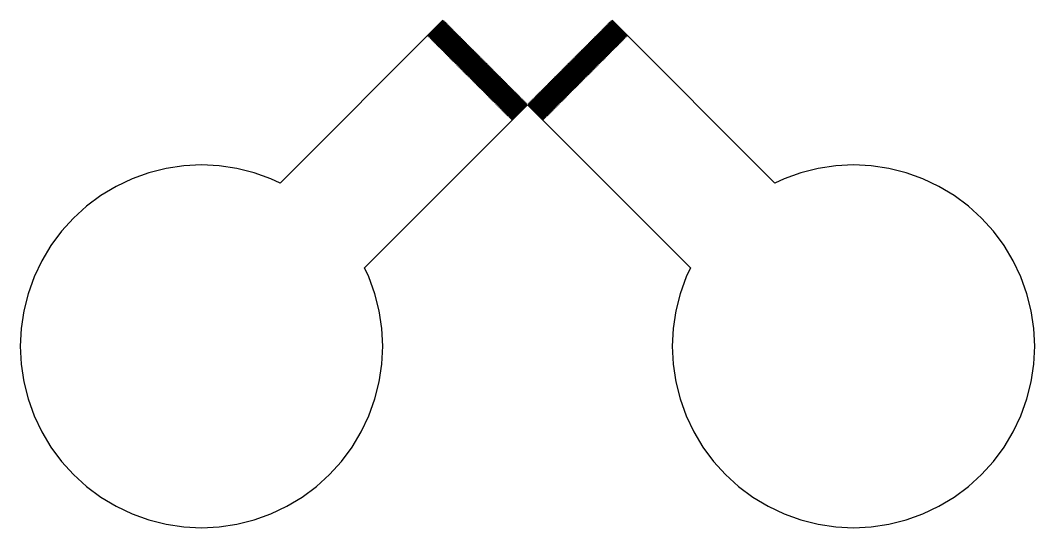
# Model space of a CAD drawing. Extents: x -73 to 181, y -8 to 80.
# Drawn here: x 2 to 16, y 20 to 27 of the extents above; entities that cross this region are included whole.
import ezdxf

# ---------------------------------------------------------------- set-up
doc = ezdxf.new("R2010")
doc.units = 0

msp = doc.modelspace()

# ---------------------------------------------------------------- linework, layer by layer
for p, q in [((7.83327, 27), (5.58598, 24.7527)), ((7.62823, 26.7808), (7.84035, 26.9929)), ((7.84741, 26.9858), (7.6353, 26.7737)), ((7.64236, 26.7667), (7.85448, 26.9788)), ((7.86156, 26.9717), (7.64944, 26.7596)), ((7.65651, 26.7525), (7.86862, 26.9646)), ((7.8757, 26.9576), (7.66357, 26.7455)), ((7.67065, 26.7384), (7.88277, 26.9505)), ((7.88985, 26.9434), (7.67772, 26.7313)), ((7.6848, 26.7242), (7.89691, 26.9363)), ((7.90399, 26.9293), (7.69186, 26.7172)), ((7.69893, 26.7101), (7.91106, 26.9222)), ((7.91814, 26.9151), (7.70601, 26.703)), ((7.71307, 26.696), (7.9252, 26.9081)), ((7.93227, 26.901), (7.72015, 26.6889)), ((7.72722, 26.6818), (7.93935, 26.8939)), ((7.94641, 26.8869), (7.7343, 26.6747)), ((7.74136, 26.6677), (7.95348, 26.8798)), ((7.96056, 26.8727), (7.74844, 26.6606)), ((7.84035, 26.9929), (7.84741, 26.9858)), ((7.85448, 26.9788), (7.86156, 26.9717)), ((7.86862, 26.9646), (7.8757, 26.9576)), ((7.88277, 26.9505), (7.88985, 26.9434)), ((7.89691, 26.9363), (7.90399, 26.9293)), ((7.91106, 26.9222), (7.91814, 26.9151)), ((7.9252, 26.9081), (7.93227, 26.901)), ((7.93935, 26.8939), (7.94641, 26.8869)), ((7.95348, 26.8798), (7.96056, 26.8727)), ((10.0394, 26.8727), (10.0465, 26.8798)), ((10.2516, 26.6606), (10.0394, 26.8727)), ((10.0465, 26.8798), (10.2586, 26.6677)), ((10.0536, 26.8869), (10.0606, 26.8939)), ((10.2657, 26.6747), (10.0536, 26.8869)), ((10.0606, 26.8939), (10.2728, 26.6818)), ((10.0677, 26.901), (10.0748, 26.9081)), ((10.2798, 26.6889), (10.0677, 26.901)), ((10.0748, 26.9081), (10.2869, 26.6959)), ((10.0818, 26.9151), (10.0889, 26.9222)), ((10.294, 26.703), (10.0818, 26.9151)), ((10.0889, 26.9222), (10.3011, 26.7101)), ((10.096, 26.9293), (10.1031, 26.9363)), ((10.3081, 26.7171), (10.096, 26.9293)), ((10.1031, 26.9363), (10.3152, 26.7242)), ((10.1101, 26.9434), (10.1172, 26.9505)), ((10.3223, 26.7313), (10.1101, 26.9434)), ((10.1172, 26.9505), (10.3293, 26.7384)), ((10.1243, 26.9576), (10.1314, 26.9646)), ((10.3364, 26.7454), (10.1243, 26.9576)), ((10.1314, 26.9646), (10.3435, 26.7525)), ((10.1384, 26.9717), (10.1455, 26.9788)), ((10.3506, 26.7596), (10.1384, 26.9717)), ((10.1455, 26.9788), (10.3576, 26.7667)), ((10.1526, 26.9858), (10.1596, 26.9929)), ((10.3647, 26.7737), (10.1526, 26.9858)), ((10.1596, 26.9929), (10.3718, 26.7808)), ((12.414, 24.7527), (10.1667, 27)), ((7.6353, 26.7737), (7.62823, 26.7808)), ((7.64944, 26.7596), (7.64236, 26.7667)), ((7.66357, 26.7455), (7.65651, 26.7525)), ((7.67772, 26.7313), (7.67065, 26.7384)), ((7.75551, 26.6535), (7.96762, 26.8656)), ((7.97469, 26.8586), (7.76257, 26.6465)), ((7.76965, 26.6394), (7.98177, 26.8515)), ((7.98883, 26.8444), (7.77672, 26.6323)), ((7.7838, 26.6252), (7.99591, 26.8374)), ((8.00298, 26.8303), (7.79086, 26.6182)), ((7.79793, 26.6111), (8.01004, 26.8232)), ((8.01712, 26.8161), (7.80501, 26.604)), ((7.81207, 26.597), (8.02419, 26.8091)), ((8.03127, 26.802), (7.81914, 26.5899)), ((7.82622, 26.5828), (8.03833, 26.7949)), ((8.04541, 26.7879), (7.83328, 26.5757)), ((7.84036, 26.5687), (8.05247, 26.7808)), ((8.05956, 26.7737), (7.84743, 26.5616)), ((7.85451, 26.5545), (8.06662, 26.7666)), ((8.0737, 26.7596), (7.86157, 26.5475)), ((7.86865, 26.5404), (8.08076, 26.7525)), ((8.08783, 26.7454), (7.87572, 26.5333)), ((7.8828, 26.5262), (8.09491, 26.7384)), ((8.10197, 26.7313), (7.88986, 26.5192)), ((7.96762, 26.8656), (7.97469, 26.8586)), ((7.98177, 26.8515), (7.98883, 26.8444)), ((7.99591, 26.8374), (8.00298, 26.8303)), ((8.01004, 26.8232), (8.01712, 26.8161)), ((8.02419, 26.8091), (8.03127, 26.802)), ((8.03833, 26.7949), (8.04541, 26.7879)), ((8.05247, 26.7808), (8.05956, 26.7737)), ((8.06662, 26.7666), (8.0737, 26.7596)), ((8.08076, 26.7525), (8.08783, 26.7454)), ((8.09491, 26.7384), (8.10197, 26.7313)), ((9.89801, 26.7313), (9.90508, 26.7384)), ((10.1101, 26.5192), (9.89801, 26.7313)), ((9.90508, 26.7384), (10.1172, 26.5262)), ((9.91216, 26.7454), (9.91922, 26.7525)), ((10.1243, 26.5333), (9.91216, 26.7454)), ((9.91922, 26.7525), (10.1313, 26.5404)), ((9.92628, 26.7596), (9.93336, 26.7666)), ((10.1384, 26.5474), (9.92628, 26.7596)), ((9.93336, 26.7666), (10.1455, 26.5545)), ((9.94043, 26.7737), (9.94751, 26.7808)), ((10.1526, 26.5616), (9.94043, 26.7737)), ((9.94751, 26.7808), (10.1596, 26.5687)), ((9.95457, 26.7879), (9.96165, 26.7949)), ((10.1667, 26.5757), (9.95457, 26.7879)), ((9.96165, 26.7949), (10.1738, 26.5828)), ((9.96872, 26.802), (9.9758, 26.8091)), ((10.1808, 26.5899), (9.96872, 26.802)), ((9.9758, 26.8091), (10.1879, 26.597)), ((9.98286, 26.8161), (9.98994, 26.8232)), ((10.195, 26.604), (9.98286, 26.8161)), ((9.98994, 26.8232), (10.2021, 26.6111)), ((9.99701, 26.8303), (10.0041, 26.8374)), ((10.2091, 26.6182), (9.99701, 26.8303)), ((10.0041, 26.8374), (10.2162, 26.6252)), ((10.0112, 26.8444), (10.0182, 26.8515)), ((10.2233, 26.6323), (10.0112, 26.8444)), ((10.0182, 26.8515), (10.2303, 26.6394)), ((10.0253, 26.8586), (10.0324, 26.8656)), ((10.2374, 26.6465), (10.0253, 26.8586)), ((10.0324, 26.8656), (10.2445, 26.6535)), ((10.3293, 26.7384), (10.3223, 26.7313)), ((10.3435, 26.7525), (10.3364, 26.7454)), ((10.3576, 26.7667), (10.3506, 26.7596)), ((10.3718, 26.7808), (10.3647, 26.7737)), ((7.69186, 26.7172), (7.6848, 26.7242)), ((7.70601, 26.703), (7.69893, 26.7101)), ((7.72015, 26.6889), (7.71307, 26.696)), ((7.7343, 26.6747), (7.72722, 26.6818)), ((7.74844, 26.6606), (7.74136, 26.6677)), ((7.76257, 26.6465), (7.75551, 26.6535)), ((7.77672, 26.6323), (7.76965, 26.6394)), ((7.79086, 26.6182), (7.7838, 26.6252)), ((7.80501, 26.604), (7.79793, 26.6111)), ((7.81914, 26.5899), (7.81207, 26.597)), ((7.89693, 26.5121), (8.10904, 26.7242)), ((8.11612, 26.7171), (7.90401, 26.505)), ((7.91107, 26.498), (8.12318, 26.7101)), ((8.13025, 26.703), (7.91814, 26.4909)), ((7.92522, 26.4838), (8.13733, 26.6959)), ((8.14439, 26.6889), (7.93228, 26.4767)), ((7.93935, 26.4697), (8.15147, 26.6818)), ((8.15854, 26.6747), (7.94643, 26.4626)), ((7.95349, 26.4555), (8.16562, 26.6676)), ((8.17268, 26.6606), (7.96057, 26.4485)), ((7.96764, 26.4414), (8.17976, 26.6535)), ((8.18683, 26.6464), (7.9747, 26.4343)), ((7.98178, 26.4272), (8.19391, 26.6394)), ((8.20097, 26.6323), (7.98885, 26.4202)), ((7.99593, 26.4131), (8.20804, 26.6252)), ((8.21512, 26.6181), (8.00299, 26.406)), ((8.01007, 26.399), (8.22218, 26.6111)), ((8.22925, 26.604), (8.01714, 26.3919)), ((8.02422, 26.3848), (8.23633, 26.5969)), ((8.24339, 26.5899), (8.03128, 26.3777)), ((8.10904, 26.7242), (8.11612, 26.7171)), ((8.12318, 26.7101), (8.13025, 26.703)), ((8.13733, 26.6959), (8.14439, 26.6889)), ((8.15147, 26.6818), (8.15854, 26.6747)), ((8.16562, 26.6676), (8.17268, 26.6606)), ((8.17976, 26.6535), (8.18683, 26.6464)), ((8.19391, 26.6394), (8.20097, 26.6323)), ((8.20804, 26.6252), (8.21512, 26.6181)), ((8.22218, 26.6111), (8.22925, 26.604)), ((8.23633, 26.5969), (8.24339, 26.5899)), ((9.75659, 26.5899), (9.76366, 26.5969)), ((9.96872, 26.3777), (9.75659, 26.5899)), ((9.76366, 26.5969), (9.97578, 26.3848)), ((9.77074, 26.604), (9.7778, 26.6111)), ((9.98286, 26.3919), (9.77074, 26.604)), ((9.7778, 26.6111), (9.98993, 26.399)), ((9.78487, 26.6181), (9.79195, 26.6252)), ((9.99699, 26.406), (9.78487, 26.6181)), ((9.79195, 26.6252), (10.0041, 26.4131)), ((9.79901, 26.6323), (9.80608, 26.6394)), ((10.0111, 26.4202), (9.79901, 26.6323)), ((9.80608, 26.6394), (10.0182, 26.4272)), ((9.81316, 26.6464), (9.82022, 26.6535)), ((10.0253, 26.4343), (9.81316, 26.6464)), ((9.82022, 26.6535), (10.0323, 26.4414)), ((9.8273, 26.6606), (9.83437, 26.6676)), ((10.0394, 26.4485), (9.8273, 26.6606)), ((9.83437, 26.6676), (10.0465, 26.4555)), ((9.84145, 26.6747), (9.84851, 26.6818)), ((10.0536, 26.4626), (9.84145, 26.6747)), ((9.84851, 26.6818), (10.0606, 26.4697)), ((9.85559, 26.6889), (9.86266, 26.6959)), ((10.0677, 26.4767), (9.85559, 26.6889)), ((9.86266, 26.6959), (10.0748, 26.4838)), ((9.86974, 26.703), (9.8768, 26.7101)), ((10.0819, 26.4909), (9.86974, 26.703)), ((9.8768, 26.7101), (10.0889, 26.498)), ((9.88387, 26.7171), (9.89095, 26.7242)), ((10.096, 26.505), (9.88387, 26.7171)), ((9.89095, 26.7242), (10.1031, 26.5121)), ((10.1879, 26.597), (10.1808, 26.5899)), ((10.2021, 26.6111), (10.195, 26.604)), ((10.2162, 26.6252), (10.2091, 26.6182)), ((10.2303, 26.6394), (10.2233, 26.6323)), ((10.2445, 26.6535), (10.2374, 26.6465)), ((10.2586, 26.6677), (10.2516, 26.6606)), ((10.2728, 26.6818), (10.2657, 26.6747)), ((10.2869, 26.6959), (10.2798, 26.6889)), ((10.3011, 26.7101), (10.294, 26.703)), ((10.3152, 26.7242), (10.3081, 26.7171)), ((7.83328, 26.5757), (7.82622, 26.5828)), ((7.84743, 26.5616), (7.84036, 26.5687)), ((7.86157, 26.5475), (7.85451, 26.5545)), ((7.87572, 26.5333), (7.86865, 26.5404)), ((7.88986, 26.5192), (7.8828, 26.5262)), ((7.90401, 26.505), (7.89693, 26.5121)), ((7.91814, 26.4909), (7.91107, 26.498)), ((7.93228, 26.4767), (7.92522, 26.4838)), ((7.94643, 26.4626), (7.93935, 26.4697)), ((7.96057, 26.4485), (7.95349, 26.4555)), ((8.03836, 26.3707), (8.25047, 26.5828)), ((8.25754, 26.5757), (8.04543, 26.3636)), ((8.05249, 26.3565), (8.2646, 26.5686)), ((8.27168, 26.5616), (8.05957, 26.3495)), ((8.06664, 26.3424), (8.27875, 26.5545)), ((8.28581, 26.5474), (8.0737, 26.3353)), ((8.08078, 26.3282), (8.29289, 26.5404)), ((8.29996, 26.5333), (8.08784, 26.3212)), ((8.09491, 26.3141), (8.30704, 26.5262)), ((8.3141, 26.5191), (8.10199, 26.307)), ((8.10905, 26.3), (8.32118, 26.5121)), ((8.32825, 26.505), (8.11612, 26.2929)), ((8.1232, 26.2858), (8.33533, 26.4979)), ((8.34239, 26.4909), (8.13026, 26.2788)), ((8.13734, 26.2717), (8.34947, 26.4838)), ((8.35654, 26.4767), (8.14441, 26.2646)), ((8.15149, 26.2575), (8.3636, 26.4697)), ((8.37068, 26.4626), (8.15857, 26.2505)), ((8.16563, 26.2434), (8.37775, 26.4555)), ((8.25047, 26.5828), (8.25754, 26.5757)), ((8.2646, 26.5686), (8.27168, 26.5616)), ((8.27875, 26.5545), (8.28581, 26.5474)), ((8.29289, 26.5404), (8.29996, 26.5333)), ((8.30704, 26.5262), (8.3141, 26.5191)), ((8.32118, 26.5121), (8.32825, 26.505)), ((8.33533, 26.4979), (8.34239, 26.4909)), ((8.34947, 26.4838), (8.35654, 26.4767)), ((8.3636, 26.4697), (8.37068, 26.4626)), ((8.37775, 26.4555), (8.38481, 26.4485)), ((9.61517, 26.4485), (9.62224, 26.4555)), ((9.62224, 26.4555), (9.83437, 26.2434)), ((9.6293, 26.4626), (9.63638, 26.4697)), ((9.84143, 26.2505), (9.6293, 26.4626)), ((9.63638, 26.4697), (9.84851, 26.2575)), ((9.64345, 26.4767), (9.65051, 26.4838)), ((9.85558, 26.2646), (9.64345, 26.4767)), ((9.65051, 26.4838), (9.86264, 26.2717)), ((9.65759, 26.4909), (9.66466, 26.4979)), ((9.86972, 26.2787), (9.65759, 26.4909)), ((9.66466, 26.4979), (9.87679, 26.2858)), ((9.67174, 26.505), (9.6788, 26.5121)), ((9.88387, 26.2929), (9.67174, 26.505)), ((9.6788, 26.5121), (9.89093, 26.3)), ((9.68588, 26.5191), (9.69295, 26.5262)), ((9.89801, 26.307), (9.68588, 26.5191)), ((9.69295, 26.5262), (9.90508, 26.3141)), ((9.70003, 26.5333), (9.70709, 26.5404)), ((9.91216, 26.3212), (9.70003, 26.5333)), ((9.70709, 26.5404), (9.91922, 26.3282)), ((9.71417, 26.5474), (9.72124, 26.5545)), ((9.9263, 26.3353), (9.71417, 26.5474)), ((9.72124, 26.5545), (9.93336, 26.3424)), ((9.7283, 26.5616), (9.73538, 26.5686)), ((9.94043, 26.3495), (9.7283, 26.5616)), ((9.73538, 26.5686), (9.94751, 26.3565)), ((9.74245, 26.5757), (9.74951, 26.5828)), ((9.95457, 26.3636), (9.74245, 26.5757)), ((9.74951, 26.5828), (9.96164, 26.3707)), ((10.0465, 26.4555), (10.0394, 26.4485)), ((10.0606, 26.4697), (10.0536, 26.4626)), ((10.0748, 26.4838), (10.0677, 26.4767)), ((10.0889, 26.498), (10.0819, 26.4909)), ((10.1031, 26.5121), (10.096, 26.505)), ((10.1172, 26.5262), (10.1101, 26.5192)), ((10.1313, 26.5404), (10.1243, 26.5333)), ((10.1455, 26.5545), (10.1384, 26.5474)), ((10.1596, 26.5687), (10.1526, 26.5616)), ((10.1738, 26.5828), (10.1667, 26.5757)), ((7.9747, 26.4343), (7.96764, 26.4414)), ((7.98885, 26.4202), (7.98178, 26.4272)), ((8.00299, 26.406), (7.99593, 26.4131)), ((8.01714, 26.3919), (8.01007, 26.399)), ((8.03128, 26.3777), (8.02422, 26.3848)), ((8.04543, 26.3636), (8.03836, 26.3707)), ((8.05957, 26.3495), (8.05249, 26.3565)), ((8.0737, 26.3353), (8.06664, 26.3424)), ((8.08784, 26.3212), (8.08078, 26.3282)), ((8.10199, 26.307), (8.09491, 26.3141)), ((8.38481, 26.4485), (8.1727, 26.2363)), ((8.17978, 26.2292), (8.39189, 26.4414)), ((8.39896, 26.4343), (8.18684, 26.2222)), ((8.19391, 26.2151), (8.40602, 26.4272)), ((8.4131, 26.4202), (8.20099, 26.208)), ((8.20804, 26.201), (8.42017, 26.4131)), ((8.42723, 26.406), (8.21512, 26.1939)), ((8.22218, 26.1868), (8.43431, 26.399)), ((8.44138, 26.3919), (8.22925, 26.1798)), ((8.23633, 26.1727), (8.44846, 26.3848)), ((8.45552, 26.3777), (8.24339, 26.1656)), ((8.25047, 26.1586), (8.46259, 26.3707)), ((8.46967, 26.3636), (8.25754, 26.1515)), ((8.26462, 26.1444), (8.47673, 26.3565)), ((8.4838, 26.3495), (8.27168, 26.1373)), ((8.27876, 26.1303), (8.49088, 26.3424)), ((8.49794, 26.3353), (8.28583, 26.1232)), ((8.29291, 26.1161), (8.50502, 26.3282)), ((8.51208, 26.3212), (8.29997, 26.1091)), ((8.30704, 26.102), (8.51915, 26.3141)), ((8.39189, 26.4414), (8.39896, 26.4343)), ((8.40602, 26.4272), (8.4131, 26.4202)), ((8.42017, 26.4131), (8.42723, 26.406)), ((8.43431, 26.399), (8.44138, 26.3919)), ((8.44846, 26.3848), (8.45552, 26.3777)), ((8.46259, 26.3707), (8.46967, 26.3636)), ((8.47673, 26.3565), (8.4838, 26.3495)), ((8.49088, 26.3424), (8.49794, 26.3353)), ((8.50502, 26.3282), (8.51208, 26.3212)), ((8.51915, 26.3141), (8.52623, 26.307)), ((9.47375, 26.307), (9.48083, 26.3141)), ((9.48083, 26.3141), (9.69296, 26.102)), ((9.4879, 26.3212), (9.49496, 26.3282)), ((9.70003, 26.1091), (9.4879, 26.3212)), ((9.49496, 26.3282), (9.70709, 26.1161)), ((9.50204, 26.3353), (9.50911, 26.3424)), ((9.71417, 26.1232), (9.50204, 26.3353)), ((9.50911, 26.3424), (9.72124, 26.1303)), ((9.51619, 26.3495), (9.52325, 26.3565)), ((9.72832, 26.1373), (9.51619, 26.3495)), ((9.52325, 26.3565), (9.73538, 26.1444)), ((9.53032, 26.3636), (9.5374, 26.3707)), ((9.74245, 26.1515), (9.53032, 26.3636)), ((9.5374, 26.3707), (9.74953, 26.1586)), ((9.54446, 26.3777), (9.55153, 26.3848)), ((9.75659, 26.1656), (9.54446, 26.3777)), ((9.55153, 26.3848), (9.76366, 26.1727)), ((9.55861, 26.3919), (9.56567, 26.399)), ((9.77074, 26.1798), (9.55861, 26.3919)), ((9.56567, 26.399), (9.7778, 26.1868)), ((9.57275, 26.406), (9.57982, 26.4131)), ((9.78488, 26.1939), (9.57275, 26.406)), ((9.57982, 26.4131), (9.79195, 26.201)), ((9.58688, 26.4202), (9.59396, 26.4272)), ((9.79901, 26.208), (9.58688, 26.4202)), ((9.59396, 26.4272), (9.80609, 26.2151)), ((9.60103, 26.4343), (9.60809, 26.4414)), ((9.81316, 26.2222), (9.60103, 26.4343)), ((9.60809, 26.4414), (9.82022, 26.2292)), ((9.8273, 26.2363), (9.61517, 26.4485)), ((9.90508, 26.3141), (9.89801, 26.307)), ((9.91922, 26.3282), (9.91216, 26.3212)), ((9.93336, 26.3424), (9.9263, 26.3353)), ((9.94751, 26.3565), (9.94043, 26.3495)), ((9.96164, 26.3707), (9.95457, 26.3636)), ((9.97578, 26.3848), (9.96872, 26.3777)), ((9.98993, 26.399), (9.98286, 26.3919)), ((10.0041, 26.4131), (9.99699, 26.406)), ((10.0182, 26.4272), (10.0111, 26.4202)), ((10.0323, 26.4414), (10.0253, 26.4343)), ((8.11612, 26.2929), (8.10905, 26.3)), ((8.13026, 26.2788), (8.1232, 26.2858)), ((8.14441, 26.2646), (8.13734, 26.2717)), ((8.15857, 26.2505), (8.15149, 26.2575)), ((8.1727, 26.2363), (8.16563, 26.2434)), ((8.18684, 26.2222), (8.17978, 26.2292)), ((8.20099, 26.208), (8.19391, 26.2151)), ((8.21512, 26.1939), (8.20804, 26.201)), ((8.22925, 26.1798), (8.22218, 26.1868)), ((8.24339, 26.1656), (8.23633, 26.1727)), ((8.52623, 26.307), (8.31412, 26.0949)), ((8.32118, 26.0878), (8.53329, 26.3)), ((8.54036, 26.2929), (8.32825, 26.0808)), ((8.33533, 26.0737), (8.54744, 26.2858)), ((8.5545, 26.2787), (8.34239, 26.0666)), ((8.34946, 26.0596), (8.56158, 26.2717)), ((8.56865, 26.2646), (8.35654, 26.0525)), ((8.3636, 26.0454), (8.57573, 26.2575)), ((8.58279, 26.2505), (8.37068, 26.0384)), ((8.37775, 26.0313), (8.58987, 26.2434)), ((8.59694, 26.2363), (8.38483, 26.0242)), ((8.39189, 26.0171), (8.60402, 26.2292)), ((8.61108, 26.2222), (8.39897, 26.0101)), ((8.40604, 26.003), (8.61815, 26.2151)), ((8.62523, 26.208), (8.41312, 25.9959)), ((8.42018, 25.9888), (8.63229, 26.201)), ((8.63936, 26.1939), (8.42725, 25.9818)), ((8.43433, 25.9747), (8.64644, 26.1868)), ((8.6535, 26.1798), (8.44139, 25.9676)), ((8.44846, 25.9606), (8.66057, 26.1727)), ((8.53329, 26.3), (8.54036, 26.2929)), ((8.54744, 26.2858), (8.5545, 26.2787)), ((8.56158, 26.2717), (8.56865, 26.2646)), ((8.57573, 26.2575), (8.58279, 26.2505)), ((8.58987, 26.2434), (8.59694, 26.2363)), ((8.60402, 26.2292), (8.61108, 26.2222)), ((8.61815, 26.2151), (8.62523, 26.208)), ((8.63229, 26.201), (8.63936, 26.1939)), ((8.64644, 26.1868), (8.6535, 26.1798)), ((8.66057, 26.1727), (8.66765, 26.1656)), ((9.33234, 26.1656), (9.33942, 26.1727)), ((9.33942, 26.1727), (9.55154, 25.9606)), ((9.34648, 26.1798), (9.35355, 26.1868)), ((9.55861, 25.9676), (9.34648, 26.1798)), ((9.35355, 26.1868), (9.56567, 25.9747)), ((9.36063, 26.1939), (9.36769, 26.201)), ((9.57275, 25.9818), (9.36063, 26.1939)), ((9.36769, 26.201), (9.57982, 25.9888)), ((9.37476, 26.208), (9.38184, 26.2151)), ((9.58688, 25.9959), (9.37476, 26.208)), ((9.38184, 26.2151), (9.59396, 26.003)), ((9.3889, 26.2222), (9.39597, 26.2292)), ((9.60103, 26.0101), (9.3889, 26.2222)), ((9.39597, 26.2292), (9.60809, 26.0171)), ((9.40305, 26.2363), (9.41011, 26.2434)), ((9.61517, 26.0242), (9.40305, 26.2363)), ((9.41011, 26.2434), (9.62224, 26.0313)), ((9.41719, 26.2505), (9.42426, 26.2575)), ((9.62932, 26.0383), (9.41719, 26.2505)), ((9.42426, 26.2575), (9.63638, 26.0454)), ((9.43134, 26.2646), (9.4384, 26.2717)), ((9.64346, 26.0525), (9.43134, 26.2646)), ((9.4384, 26.2717), (9.65053, 26.0596)), ((9.44548, 26.2787), (9.45255, 26.2858)), ((9.65761, 26.0666), (9.44548, 26.2787)), ((9.45255, 26.2858), (9.66467, 26.0737)), ((9.45963, 26.2929), (9.46669, 26.3)), ((9.67175, 26.0808), (9.45963, 26.2929)), ((9.46669, 26.3), (9.67882, 26.0878)), ((9.68588, 26.0949), (9.47375, 26.307)), ((9.76366, 26.1727), (9.75659, 26.1656)), ((9.7778, 26.1868), (9.77074, 26.1798)), ((9.79195, 26.201), (9.78488, 26.1939)), ((9.80609, 26.2151), (9.79901, 26.208)), ((9.82022, 26.2292), (9.81316, 26.2222)), ((9.83437, 26.2434), (9.8273, 26.2363)), ((9.84851, 26.2575), (9.84143, 26.2505)), ((9.86264, 26.2717), (9.85558, 26.2646)), ((9.87679, 26.2858), (9.86972, 26.2787)), ((9.89093, 26.3), (9.88387, 26.2929)), ((8.25754, 26.1515), (8.25047, 26.1586)), ((8.27168, 26.1373), (8.26462, 26.1444)), ((8.28583, 26.1232), (8.27876, 26.1303)), ((8.29997, 26.1091), (8.29291, 26.1161)), ((8.31412, 26.0949), (8.30704, 26.102)), ((8.32825, 26.0808), (8.32118, 26.0878)), ((8.34239, 26.0666), (8.33533, 26.0737)), ((8.35654, 26.0525), (8.34946, 26.0596)), ((8.37068, 26.0384), (8.3636, 26.0454)), ((8.38483, 26.0242), (8.37775, 26.0313)), ((8.66765, 26.1656), (8.45554, 25.9535)), ((8.4626, 25.9464), (8.67471, 26.1585)), ((8.68179, 26.1515), (8.46968, 25.9393)), ((8.47675, 25.9323), (8.68886, 26.1444)), ((8.69594, 26.1373), (8.48381, 25.9252)), ((8.49089, 25.9181), (8.703, 26.1302)), ((8.71008, 26.1232), (8.49796, 25.9111)), ((8.50502, 25.904), (8.71715, 26.1161)), ((8.72423, 26.109), (8.5121, 25.8969)), ((8.51917, 25.8899), (8.73129, 26.102)), ((8.73836, 26.0949), (8.52625, 25.8828)), ((8.53331, 25.8757), (8.74544, 26.0878)), ((8.7525, 26.0808), (8.54039, 25.8687)), ((8.54745, 25.8616), (8.75957, 26.0737)), ((8.76665, 26.0666), (8.55453, 25.8545)), ((8.5616, 25.8474), (8.77371, 26.0596)), ((8.78079, 26.0525), (8.56868, 25.8404)), ((8.57574, 25.8333), (8.78786, 26.0454)), ((8.79492, 26.0383), (8.58281, 25.8262)), ((8.58989, 25.8191), (8.802, 26.0313)), ((8.67471, 26.1585), (8.68179, 26.1515)), ((8.68886, 26.1444), (8.69594, 26.1373)), ((8.703, 26.1302), (8.71008, 26.1232)), ((8.71715, 26.1161), (8.72423, 26.109)), ((8.73129, 26.102), (8.73836, 26.0949)), ((8.74544, 26.0878), (8.7525, 26.0808)), ((8.75957, 26.0737), (8.76665, 26.0666)), ((8.77371, 26.0596), (8.78079, 26.0525)), ((8.78786, 26.0454), (8.79492, 26.0383)), ((8.802, 26.0313), (8.80907, 26.0242)), ((9.19092, 26.0242), (9.19798, 26.0313)), ((9.19798, 26.0313), (9.41011, 25.8191)), ((9.20506, 26.0383), (9.21213, 26.0454)), ((9.41719, 25.8262), (9.20506, 26.0383)), ((9.21213, 26.0454), (9.42426, 25.8333)), ((9.21919, 26.0525), (9.22627, 26.0596)), ((9.43132, 25.8403), (9.21919, 26.0525)), ((9.22627, 26.0596), (9.4384, 25.8474)), ((9.23334, 26.0666), (9.24042, 26.0737)), ((9.44547, 25.8545), (9.23334, 26.0666)), ((9.24042, 26.0737), (9.45255, 25.8616)), ((9.24748, 26.0808), (9.25455, 26.0878)), ((9.45961, 25.8686), (9.24748, 26.0808)), ((9.25455, 26.0878), (9.46667, 25.8757)), ((9.26163, 26.0949), (9.26869, 26.102)), ((9.47375, 25.8828), (9.26163, 26.0949)), ((9.26869, 26.102), (9.48082, 25.8898)), ((9.27576, 26.109), (9.28284, 26.1161)), ((9.48788, 25.8969), (9.27576, 26.109)), ((9.28284, 26.1161), (9.49496, 25.904)), ((9.2899, 26.1232), (9.29698, 26.1302)), ((9.50203, 25.9111), (9.2899, 26.1232)), ((9.29698, 26.1302), (9.50911, 25.9181)), ((9.30405, 26.1373), (9.31113, 26.1444)), ((9.51617, 25.9252), (9.30405, 26.1373)), ((9.31113, 26.1444), (9.52325, 25.9323)), ((9.31819, 26.1515), (9.32527, 26.1585)), ((9.53032, 25.9393), (9.31819, 26.1515)), ((9.32527, 26.1585), (9.5374, 25.9464)), ((9.54446, 25.9535), (9.33234, 26.1656)), ((9.62224, 26.0313), (9.61517, 26.0242)), ((9.63638, 26.0454), (9.62932, 26.0383)), ((9.65053, 26.0596), (9.64346, 26.0525)), ((9.66467, 26.0737), (9.65761, 26.0666)), ((9.67882, 26.0878), (9.67175, 26.0808)), ((9.69296, 26.102), (9.68588, 26.0949)), ((9.70709, 26.1161), (9.70003, 26.1091)), ((9.72124, 26.1303), (9.71417, 26.1232)), ((9.73538, 26.1444), (9.72832, 26.1373)), ((9.74953, 26.1586), (9.74245, 26.1515)), ((8.39897, 26.0101), (8.39189, 26.0171)), ((8.41312, 25.9959), (8.40604, 26.003)), ((8.42725, 25.9818), (8.42018, 25.9888)), ((8.44139, 25.9676), (8.43433, 25.9747)), ((8.45554, 25.9535), (8.44846, 25.9606)), ((8.46968, 25.9393), (8.4626, 25.9464)), ((8.48381, 25.9252), (8.47675, 25.9323)), ((8.49796, 25.9111), (8.49089, 25.9181)), ((8.5121, 25.8969), (8.50502, 25.904)), ((8.52625, 25.8828), (8.51917, 25.8899)), ((8.80907, 26.0242), (8.59695, 25.8121)), ((8.60402, 25.805), (8.81613, 26.0171)), ((8.82321, 26.01), (8.6111, 25.7979)), ((8.61816, 25.7909), (8.83028, 26.003)), ((8.83736, 25.9959), (8.62523, 25.7838)), ((8.63231, 25.7767), (8.84442, 25.9888)), ((8.8515, 25.9818), (8.63937, 25.7697)), ((8.64645, 25.7626), (8.85857, 25.9747)), ((8.86565, 25.9676), (8.65352, 25.7555)), ((8.66058, 25.7484), (8.87271, 25.9606)), ((8.87979, 25.9535), (8.66766, 25.7414)), ((8.67473, 25.7343), (8.88686, 25.9464)), ((8.89392, 25.9393), (8.68181, 25.7272)), ((8.68889, 25.7202), (8.901, 25.9323)), ((8.90807, 25.9252), (8.69595, 25.7131)), ((8.70302, 25.706), (8.91513, 25.9181)), ((8.92221, 25.9111), (8.7101, 25.6989)), ((8.71716, 25.6919), (8.92928, 25.904)), ((8.93634, 25.8969), (8.72423, 25.6848)), ((8.73131, 25.6777), (8.94342, 25.8898)), ((8.81613, 26.0171), (8.82321, 26.01)), ((8.83028, 26.003), (8.83736, 25.9959)), ((8.84442, 25.9888), (8.8515, 25.9818)), ((8.85857, 25.9747), (8.86565, 25.9676)), ((8.87271, 25.9606), (8.87979, 25.9535)), ((8.88686, 25.9464), (8.89392, 25.9393)), ((8.901, 25.9323), (8.90807, 25.9252)), ((8.91513, 25.9181), (8.92221, 25.9111)), ((8.92928, 25.904), (8.93634, 25.8969)), ((8.94342, 25.8898), (8.95049, 25.8828)), ((9.0495, 25.8828), (9.05656, 25.8898)), ((9.05656, 25.8898), (9.26869, 25.6777)), ((9.06364, 25.8969), (9.07071, 25.904)), ((9.27577, 25.6848), (9.06364, 25.8969)), ((9.07071, 25.904), (9.28284, 25.6919)), ((9.07777, 25.9111), (9.08485, 25.9181)), ((9.2899, 25.6989), (9.07777, 25.9111)), ((9.08485, 25.9181), (9.29698, 25.706)), ((9.09192, 25.9252), (9.09898, 25.9323)), ((9.30405, 25.7131), (9.09192, 25.9252)), ((9.09898, 25.9323), (9.31111, 25.7201)), ((9.10606, 25.9393), (9.11313, 25.9464)), ((9.31819, 25.7272), (9.10606, 25.9393)), ((9.11313, 25.9464), (9.32526, 25.7343)), ((9.12019, 25.9535), (9.12727, 25.9606)), ((9.33232, 25.7413), (9.12019, 25.9535)), ((9.12727, 25.9606), (9.3394, 25.7484)), ((9.13434, 25.9676), (9.14142, 25.9747)), ((9.34647, 25.7555), (9.13434, 25.9676)), ((9.14142, 25.9747), (9.35355, 25.7626)), ((9.14848, 25.9818), (9.15556, 25.9888)), ((9.36061, 25.7696), (9.14848, 25.9818)), ((9.15556, 25.9888), (9.36769, 25.7767)), ((9.16263, 25.9959), (9.16971, 26.003)), ((9.37476, 25.7838), (9.16263, 25.9959)), ((9.16971, 26.003), (9.38184, 25.7909)), ((9.17677, 26.01), (9.18385, 26.0171)), ((9.3889, 25.7979), (9.17677, 26.01)), ((9.18385, 26.0171), (9.39598, 25.805)), ((9.40305, 25.8121), (9.19092, 26.0242)), ((9.48082, 25.8898), (9.47375, 25.8828)), ((9.49496, 25.904), (9.48788, 25.8969)), ((9.50911, 25.9181), (9.50203, 25.9111)), ((9.52325, 25.9323), (9.51617, 25.9252)), ((9.5374, 25.9464), (9.53032, 25.9393)), ((9.55154, 25.9606), (9.54446, 25.9535)), ((9.56567, 25.9747), (9.55861, 25.9676)), ((9.57982, 25.9888), (9.57275, 25.9818)), ((9.59396, 26.003), (9.58688, 25.9959)), ((9.60809, 26.0171), (9.60103, 26.0101)), ((6.7527, 23.586), (9, 25.8333)), ((8.54039, 25.8687), (8.53331, 25.8757)), ((8.55453, 25.8545), (8.54745, 25.8616)), ((8.56868, 25.8404), (8.5616, 25.8474)), ((8.58281, 25.8262), (8.57574, 25.8333)), ((8.59695, 25.8121), (8.58989, 25.8191)), ((8.6111, 25.7979), (8.60402, 25.805)), ((8.62523, 25.7838), (8.61816, 25.7909)), ((8.63937, 25.7697), (8.63231, 25.7767)), ((8.65352, 25.7555), (8.64645, 25.7626)), ((8.95049, 25.8828), (8.73837, 25.6707)), ((8.74545, 25.6636), (8.95757, 25.8757)), ((8.96463, 25.8686), (8.75252, 25.6565)), ((8.75958, 25.6494), (8.97169, 25.8616)), ((8.97878, 25.8545), (8.76666, 25.6424)), ((8.77373, 25.6353), (8.98584, 25.8474)), ((8.99292, 25.8403), (8.78079, 25.6282)), ((8.95757, 25.8757), (8.96463, 25.8686)), ((8.97169, 25.8616), (8.97878, 25.8545)), ((8.98584, 25.8474), (8.99292, 25.8403)), ((9, 25.8333), (11.2473, 23.586)), ((9.00706, 25.8403), (9.01414, 25.8474)), ((9.21919, 25.6282), (9.00706, 25.8403)), ((9.01414, 25.8474), (9.22627, 25.6353)), ((9.02121, 25.8545), (9.02829, 25.8616)), ((9.23334, 25.6424), (9.02121, 25.8545)), ((9.02829, 25.8616), (9.24042, 25.6494)), ((9.03535, 25.8686), (9.04242, 25.8757)), ((9.24748, 25.6565), (9.03535, 25.8686)), ((9.04242, 25.8757), (9.25455, 25.6636)), ((9.26163, 25.6707), (9.0495, 25.8828)), ((9.35355, 25.7626), (9.34647, 25.7555)), ((9.36769, 25.7767), (9.36061, 25.7696)), ((9.38184, 25.7909), (9.37476, 25.7838)), ((9.39598, 25.805), (9.3889, 25.7979)), ((9.41011, 25.8191), (9.40305, 25.8121)), ((9.42426, 25.8333), (9.41719, 25.8262)), ((9.4384, 25.8474), (9.43132, 25.8403)), ((9.45255, 25.8616), (9.44547, 25.8545)), ((9.46667, 25.8757), (9.45961, 25.8686)), ((8.66766, 25.7414), (8.66058, 25.7484)), ((8.68181, 25.7272), (8.67473, 25.7343)), ((8.69595, 25.7131), (8.68889, 25.7202)), ((8.7101, 25.6989), (8.70302, 25.706)), ((8.72423, 25.6848), (8.71716, 25.6919)), ((8.73837, 25.6707), (8.73131, 25.6777)), ((8.75252, 25.6565), (8.74545, 25.6636)), ((8.76666, 25.6424), (8.75958, 25.6494)), ((8.78079, 25.6282), (8.77373, 25.6353)), ((9.22627, 25.6353), (9.21919, 25.6282)), ((9.24042, 25.6494), (9.23334, 25.6424)), ((9.25455, 25.6636), (9.24748, 25.6565)), ((9.26869, 25.6777), (9.26163, 25.6707)), ((9.28284, 25.6919), (9.27577, 25.6848)), ((9.29698, 25.706), (9.2899, 25.6989)), ((9.31111, 25.7201), (9.30405, 25.7131)), ((9.32526, 25.7343), (9.31819, 25.7272)), ((9.3394, 25.7484), (9.33232, 25.7413)), ((4.01509, 24.9548), (3.77711, 24.8952)), ((4.25778, 24.9908), (4.01509, 24.9548)), ((4.50282, 25.0028), (4.25778, 24.9908)), ((4.74788, 24.9908), (4.50282, 25.0028)), ((4.99055, 24.9548), (4.74788, 24.9908)), ((5.22853, 24.8952), (4.99055, 24.9548)), ((13.0094, 24.9548), (12.7715, 24.8952)), ((13.2521, 24.9908), (13.0094, 24.9548)), ((13.4972, 25.0028), (13.2521, 24.9908)), ((13.7422, 24.9908), (13.4972, 25.0028)), ((13.9849, 24.9548), (13.7422, 24.9908)), ((14.2229, 24.8952), (13.9849, 24.9548)), ((3.54611, 24.8125), (3.32433, 24.7076)), ((3.77711, 24.8952), (3.54611, 24.8125)), ((5.45953, 24.8125), (5.22853, 24.8952)), ((5.58598, 24.7527), (5.45953, 24.8125)), ((12.5405, 24.8125), (12.414, 24.7527)), ((12.7715, 24.8952), (12.5405, 24.8125)), ((14.4539, 24.8125), (14.2229, 24.8952)), ((14.6757, 24.7076), (14.4539, 24.8125)), ((3.32433, 24.7076), (3.11389, 24.5815)), ((14.8861, 24.5815), (14.6757, 24.7076)), ((3.11389, 24.5815), (2.91684, 24.4353)), ((15.0832, 24.4353), (14.8861, 24.5815)), ((2.91684, 24.4353), (2.73505, 24.2706)), ((15.265, 24.2706), (15.0832, 24.4353)), ((2.73505, 24.2706), (2.57028, 24.0888)), ((15.4297, 24.0888), (15.265, 24.2706)), ((2.57028, 24.0888), (2.42415, 23.8917)), ((15.5759, 23.8917), (15.4297, 24.0888)), ((2.42415, 23.8917), (2.29799, 23.6813)), ((15.702, 23.6813), (15.5759, 23.8917)), ((2.29799, 23.6813), (2.19312, 23.4595)), ((15.8069, 23.4595), (15.702, 23.6813)), ((6.8125, 23.4595), (6.7527, 23.586)), ((11.2473, 23.586), (11.1875, 23.4595)), ((2.19312, 23.4595), (2.11046, 23.2285)), ((6.89516, 23.2285), (6.8125, 23.4595)), ((11.1875, 23.4595), (11.1048, 23.2285)), ((15.8895, 23.2285), (15.8069, 23.4595)), ((2.11046, 23.2285), (2.05084, 22.9905)), ((6.95477, 22.9906), (6.89516, 23.2285)), ((11.1048, 23.2285), (11.0452, 22.9906)), ((15.9491, 22.9905), (15.8895, 23.2285)), ((2.05084, 22.9905), (2.01485, 22.7478)), ((6.99077, 22.7479), (6.95477, 22.9906)), ((11.0452, 22.9906), (11.0092, 22.7479)), ((15.9851, 22.7479), (15.9491, 22.9905)), ((2.01485, 22.7478), (2.00281, 22.5028)), ((7.00281, 22.5028), (6.99077, 22.7479)), ((11.0092, 22.7479), (10.9972, 22.5028)), ((15.9972, 22.5028), (15.9851, 22.7479)), ((2.00281, 22.5028), (2.01485, 22.2578)), ((6.99078, 22.2578), (7.00281, 22.5028)), ((10.9972, 22.5028), (11.0092, 22.2578)), ((15.9851, 22.2578), (15.9972, 22.5028)), ((2.01485, 22.2578), (2.05084, 22.0151)), ((6.95476, 22.0151), (6.99078, 22.2578)), ((11.0092, 22.2578), (11.0452, 22.0151)), ((15.9491, 22.0151), (15.9851, 22.2578)), ((2.05084, 22.0151), (2.11046, 21.7771)), ((6.89516, 21.7771), (6.95476, 22.0151)), ((11.0452, 22.0151), (11.1048, 21.7771)), ((15.8895, 21.7771), (15.9491, 22.0151)), ((2.11046, 21.7771), (2.19312, 21.5461)), ((6.8125, 21.5461), (6.89516, 21.7771)), ((11.1048, 21.7771), (11.1875, 21.5461)), ((15.8069, 21.5461), (15.8895, 21.7771)), ((2.19312, 21.5461), (2.29799, 21.3243)), ((6.70761, 21.3243), (6.8125, 21.5461)), ((11.1875, 21.5461), (11.2924, 21.3243)), ((15.702, 21.3243), (15.8069, 21.5461)), ((2.29799, 21.3243), (2.42413, 21.1139)), ((6.58148, 21.1139), (6.70761, 21.3243)), ((11.2924, 21.3243), (11.4185, 21.1139)), ((15.5759, 21.1139), (15.702, 21.3243)), ((2.42413, 21.1139), (2.57027, 20.9168)), ((6.43535, 20.9168), (6.58148, 21.1139)), ((11.4185, 21.1139), (11.5647, 20.9168)), ((15.4297, 20.9168), (15.5759, 21.1139)), ((2.57027, 20.9168), (2.73503, 20.735)), ((6.27058, 20.735), (6.43535, 20.9168)), ((11.5647, 20.9168), (11.7294, 20.735)), ((15.265, 20.735), (15.4297, 20.9168)), ((2.73503, 20.735), (2.91681, 20.5703)), ((6.08879, 20.5703), (6.27058, 20.735)), ((11.7294, 20.735), (11.9112, 20.5703)), ((15.0832, 20.5703), (15.265, 20.735)), ((2.91681, 20.5703), (3.11388, 20.4241)), ((5.89172, 20.4241), (6.08879, 20.5703)), ((11.9112, 20.5703), (12.1083, 20.4241)), ((14.8861, 20.4241), (15.0832, 20.5703)), ((3.11388, 20.4241), (3.3243, 20.298)), ((3.3243, 20.298), (3.54608, 20.1931)), ((5.4595, 20.1931), (5.68129, 20.298)), ((5.68129, 20.298), (5.89172, 20.4241)), ((12.1083, 20.4241), (12.3187, 20.298)), ((12.3187, 20.298), (12.5405, 20.1931)), ((14.4539, 20.1931), (14.6757, 20.298)), ((14.6757, 20.298), (14.8861, 20.4241)), ((3.54608, 20.1931), (3.77708, 20.1105)), ((5.2285, 20.1105), (5.4595, 20.1931)), ((12.5405, 20.1931), (12.7715, 20.1105)), ((14.2229, 20.1105), (14.4539, 20.1931)), ((3.77708, 20.1105), (4.01508, 20.0508)), ((4.01508, 20.0508), (4.25775, 20.0148)), ((4.25775, 20.0148), (4.50279, 20.0028)), ((4.50279, 20.0028), (4.74785, 20.0148)), ((4.74785, 20.0148), (4.99051, 20.0508)), ((4.99051, 20.0508), (5.2285, 20.1105)), ((12.7715, 20.1105), (13.0095, 20.0508)), ((13.0095, 20.0508), (13.2521, 20.0148)), ((13.2521, 20.0148), (13.4972, 20.0028)), ((13.4972, 20.0028), (13.7422, 20.0148)), ((13.7422, 20.0148), (13.9849, 20.0508)), ((13.9849, 20.0508), (14.2229, 20.1105))]:
    msp.add_line(p, q)

doc.saveas('drawing.dxf')
